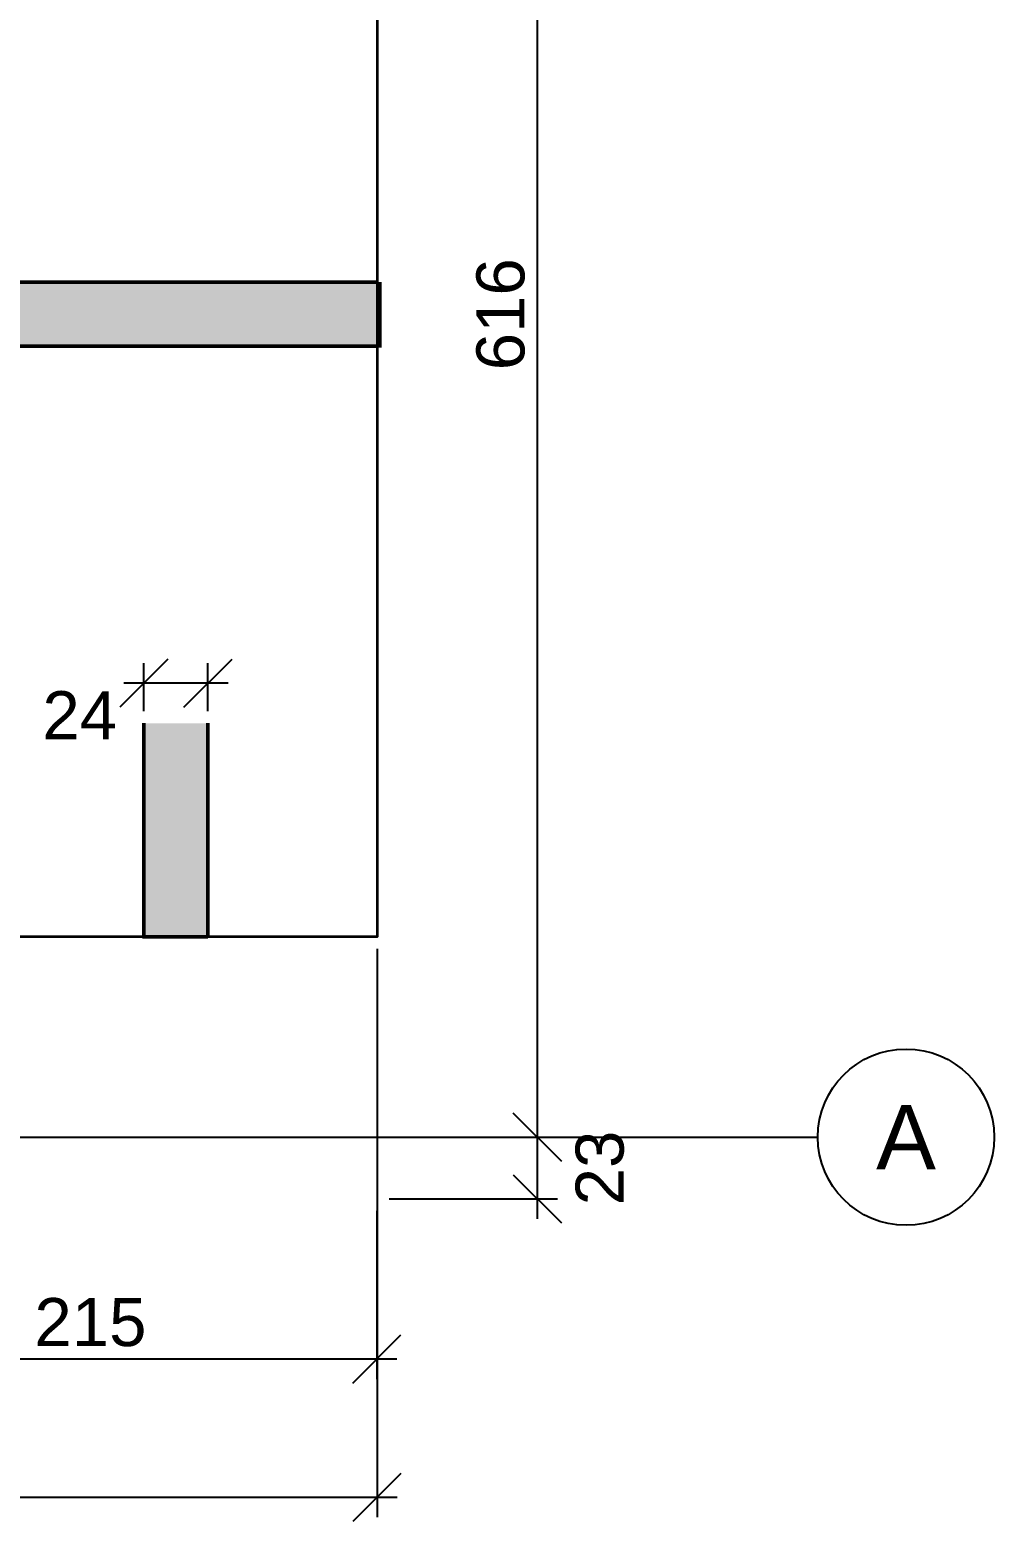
# Model space of a CAD drawing. Header units: millimetres. Extents: x -115 to 2336, y -10 to 2137.
# Drawn here: x 1555 to 1916, y 101 to 659 of the extents above; entities that cross this region are included whole.
import ezdxf
from ezdxf.enums import TextEntityAlignment as Align

# ---------------------------------------------------------------- set-up
doc = ezdxf.new("R2010")
doc.units = ezdxf.units.MM
for name, color, linetype in [('FW_AXIS', 7, 'Continuous'), ('FW_DIM', 7, 'Continuous'), ('FW_SLAB_SECTION', 8, 'Continuous')]:
    doc.layers.add(name, color=color, linetype=linetype)
doc.layers.add('SLAB', color=3, linetype='Continuous', lineweight=35)
doc.styles.add('REBAR_TXT', font='arial.ttf')
doc.styles.get("Standard").update_dxf_attribs({"font": 'arial.ttf'})
doc.dimstyles.new('FW_DIM', dxfattribs={"dimtxt": 18, "dimasz": 9, "dimexe": 7.5, "dimexo": 4.5, "dimgap": 4.5, "dimtad": 1, "dimdec": 0, "dimtxsty": 'Standard', "dimtsz": 9, "dimcen": 2.5, "dimdle": 7.5, "dimclrd": 256, "dimclre": 256, "dimclrt": 7, "dimazin": 3, "dimtfac": 1, "dimtmove": 2, "dimatfit": 3, "dimarcsym": 0})

# ---------------------------------------------------------------- blocks, each defined once
blk = doc.blocks.new('*D303')
at = {"layer": 'Defpoints', "color": 0}
for p in [(1470.67, 221.26), (1685.17, 221.26), (1685.17, 161.26)]:
    blk.add_point(p, dxfattribs=at)
at = {"layer": 'FW_DIM', "lineweight": -2}
for p, q in [((1470.67, 216.76), (1470.67, 153.76)), ((1685.17, 216.76), (1685.17, 153.76)), ((1479.67, 170.26), (1461.67, 152.26)), ((1676.17, 152.26), (1694.17, 170.26)), ((1463.17, 161.26), (1692.67, 161.26))]:
    blk.add_line(p, q, dxfattribs=at)
at = {"layer": 'FW_DIM', "color": 7, "insert": (1577.92, 174.95), "char_height": 18, "attachment_point": 5}
blk.add_mtext('215', dxfattribs=at)
blk = doc.blocks.new('*D313')
at = {"layer": 'Defpoints', "color": 0}
for p in [(1685.21, 244.26), (1745.21, 244.26), (1685.21, 221.26)]:
    blk.add_point(p, dxfattribs=at)
at = {"layer": 'FW_DIM', "lineweight": -2}
for p, q in [((1754.21, 235.26), (1736.21, 253.26)), ((1745.21, 213.76), (1745.21, 251.76)), ((1689.71, 244.26), (1752.71, 244.26)), ((1736.21, 230.26), (1754.21, 212.26)), ((1689.71, 221.26), (1752.71, 221.26))]:
    blk.add_line(p, q, dxfattribs=at)
at = {"layer": 'FW_DIM', "color": 7, "insert": (1768.65, 232.76), "char_height": 18, "attachment_point": 5, "rotation": 90}
blk.add_mtext('23', dxfattribs=at)
blk = doc.blocks.new('*D314')
at = {"layer": 'Defpoints', "color": 0}
for p in [(1685.21, 860.46), (1745.21, 860.46), (1685.21, 244.26)]:
    blk.add_point(p, dxfattribs=at)
at = {"layer": 'FW_DIM', "lineweight": -2}
for p, q in [((1754.21, 851.46), (1736.21, 869.46)), ((1745.21, 236.76), (1745.21, 867.96)), ((1689.71, 860.46), (1752.71, 860.46)), ((1736.21, 253.26), (1754.21, 235.26)), ((1689.71, 244.26), (1752.71, 244.26))]:
    blk.add_line(p, q, dxfattribs=at)
at = {"layer": 'FW_DIM', "color": 7, "insert": (1731.52, 552.36), "char_height": 18, "attachment_point": 5, "rotation": 90}
blk.add_mtext('616', dxfattribs=at)
blk = doc.blocks.new('*D333')
at = {"layer": 'Defpoints', "color": 0}
for p in [(1597.93, 414.26), (1597.93, 399.26), (1621.93, 399.26)]:
    blk.add_point(p, dxfattribs=at)
at = {"layer": 'FW_DIM', "lineweight": -2}
for p, q in [((1606.93, 423.26), (1588.93, 405.26)), ((1597.93, 403.76), (1597.93, 421.76)), ((1612.93, 405.26), (1630.93, 423.26)), ((1621.93, 403.76), (1621.93, 421.76)), ((1629.43, 414.26), (1590.43, 414.26))]:
    blk.add_line(p, q, dxfattribs=at)
at = {"layer": 'FW_DIM', "color": 7, "insert": (1573.93, 402.26), "char_height": 18, "attachment_point": 5}
blk.add_mtext('24', dxfattribs=at)
blk = doc.blocks.new('*D341')
at = {"layer": 'Defpoints', "color": 0}
for p in [(116.17, 341.91), (1685.21, 319.26), (1685.21, 109.54)]:
    blk.add_point(p, dxfattribs=at)
at = {"layer": 'FW_DIM', "lineweight": -2}
for p, q in [((116.17, 337.41), (116.17, 102.04)), ((1685.21, 314.76), (1685.21, 102.04)), ((125.17, 118.54), (107.17, 100.54)), ((1676.21, 100.54), (1694.21, 118.54)), ((108.67, 109.54), (1692.71, 109.54))]:
    blk.add_line(p, q, dxfattribs=at)
at = {"layer": 'FW_DIM', "color": 7, "insert": (900.69, 123.23), "char_height": 18, "attachment_point": 5}
blk.add_mtext('1569', dxfattribs=at)

msp = doc.modelspace()

# ---------------------------------------------------------------- hatches: boundary and pattern name
at = {"layer": 'FW_SLAB_SECTION'}
h = msp.add_hatch(color=8, dxfattribs=at)
h.dxf.hatch_style = 1
h.paths.add_polyline_path([(1685.207, 540.369), (1685.207, 564.369), (1370.663, 564.369), (1370.663, 540.369)])
h = msp.add_hatch(color=8, dxfattribs=at)
h.dxf.hatch_style = 1
h.paths.add_polyline_path([(1597.928, 399.263), (1597.928, 319.263), (1621.928, 319.263), (1621.928, 399.263)])

# ---------------------------------------------------------------- linework, layer by layer
at = {"layer": 'FW_AXIS', "color": 8}
msp.add_line((116.168, 244.302), (1685.207, 244.302), dxfattribs=at)
at = {"layer": 'FW_AXIS', "linetype": 'Continuous'}
msp.add_line((1685.207, 244.302), (1850.207, 244.302), dxfattribs=at)
at = {"layer": 'FW_AXIS'}
msp.add_circle((1883.207, 244.302), 33, dxfattribs=at)
at = {"layer": 'FW_SLAB_SECTION', "color": 7, "lineweight": 50}
for p, q in [((1370.663, 564.369), (1685.207, 564.369)), ((1370.663, 540.369), (1685.207, 540.369)), ((1597.928, 399.263), (1597.928, 319.263)), ((1621.928, 399.263), (1621.928, 319.263))]:
    msp.add_line(p, q, dxfattribs=at)
for points in [[(1686.227, 539.914), (1686.227, 564.369)], [(1597.473, 319.263), (1621.928, 319.263)]]:
    msp.add_lwpolyline(points, dxfattribs=at)
at = {"layer": 'SLAB'}
msp.add_lwpolyline([(583.159, 1811.256), (1483.17, 1811.122), (1483.156, 1713.253), (1685.155, 1713.253), (1685.155, 1209.272), (1483.171, 1209.272), (1483.171, 823.296), (1685.207, 823.296), (1685.207, 319.263), (1483.171, 319.263), (1483.171, 221.26), (1458.171, 221.726)], dxfattribs=at)

# ---------------------------------------------------------------- texts
at = {"layer": 'FW_AXIS', "color": 7, "style": 'REBAR_TXT'}
msp.add_text('A', height=24, dxfattribs=at).set_placement((1883.207, 244.302), align=Align.MIDDLE_CENTER)

# ---------------------------------------------------------------- dimensions: what is measured, and where the dimension line sits
at = {"layer": 'FW_DIM'}
for base, p1, p2, picture, middle in [((1745.207, 860.462), (1685.207, 244.262), (1685.207, 860.462), '*D314', (1731.517, 552.362)), ((1745.207, 244.262), (1685.207, 221.262), (1685.207, 244.262), '*D313', (1768.654, 232.762))]:
    dim = msp.add_linear_dim(base=base, p1=p1, p2=p2, angle=90, dimstyle='FW_DIM', dxfattribs=at)
    dim.commit()
    dim.dimension.update_dxf_attribs({"geometry": picture, "text_midpoint": middle})
dim = msp.add_linear_dim(base=(1597.928, 414.263), p1=(1621.928, 399.263), p2=(1597.928, 399.263), angle=180, dimstyle='FW_DIM', override={"dimtmove": 2}, dxfattribs=at)
dim.commit()
dim.dimension.update_dxf_attribs({"geometry": '*D333', "text_midpoint": (1573.928, 402.263), "dimtype": 160})
for base, p1, p2, picture, middle in [((1685.207, 109.544), (116.168, 341.911), (1685.207, 319.263), '*D341', (900.687, 123.234)), ((1685.167506087, 161.260385973), (1470.667506087, 221.260385973), (1685.167506087, 221.260385973), '*D303', (1577.917506087, 174.950699752))]:
    dim = msp.add_linear_dim(base=base, p1=p1, p2=p2, dimstyle='FW_DIM', dxfattribs=at)
    dim.commit()
    dim.dimension.update_dxf_attribs({"geometry": picture, "text_midpoint": middle})

doc.saveas('drawing.dxf')
